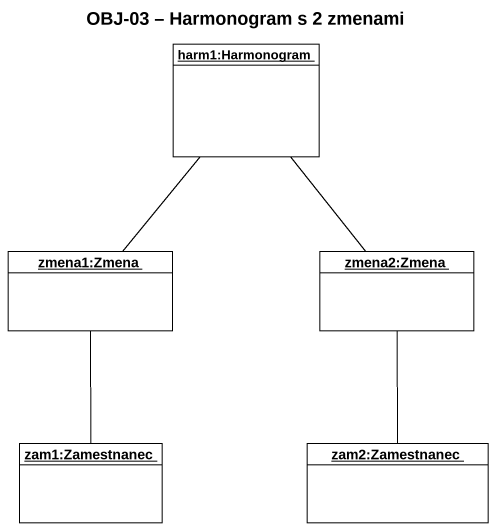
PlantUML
@startuml
title OBJ-03 – Harmonogram s 2 zmenami
hide circle
hide empty members
object "harm1:Harmonogram" as harm1_Harmonogram
object "zmena1:Zmena" as zmena1_Zmena
object "zmena2:Zmena" as zmena2_Zmena
object "zam1:Zamestnanec" as zam1_Zamestnanec
object "zam2:Zamestnanec" as zam2_Zamestnanec
harm1_Harmonogram -- zmena1_Zmena
harm1_Harmonogram -- zmena2_Zmena
zmena1_Zmena -- zam1_Zamestnanec
zmena2_Zmena -- zam2_Zamestnanec
@enduml
